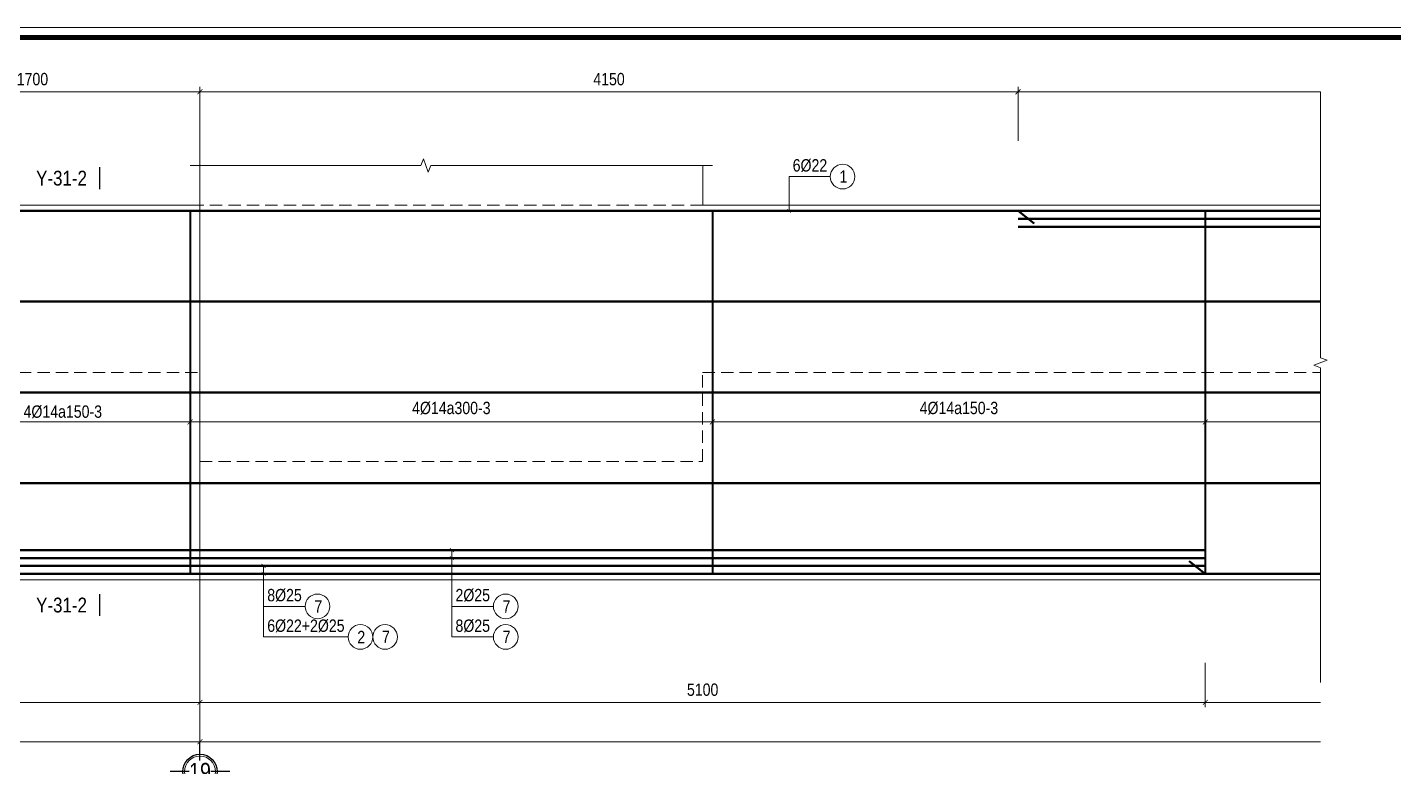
# Model space of a CAD drawing. Header units: millimetres. Extents: x 3014920 to 3563667, y -1638653 to -1356471.
# Drawn here: x 3443658 to 3450590, y -1609812 to -1606064 of the extents above; entities that cross this region are included whole.
import ezdxf
from ezdxf.enums import TextEntityAlignment as Align
from ezdxf.xclip import XClip

# ---------------------------------------------------------------- set-up
doc = ezdxf.new("R2010")
doc.units = ezdxf.units.MM
doc.header["$MEASUREMENT"] = 0
doc.header["$XCLIPFRAME"] = 0
doc.header["$PDMODE"] = 2
for name, pattern in [('6 TANG DIEN HINH 14-15$0$ACAD_ISO10W100', [18, 12, -3, 0, -3]), ('ACAD_ISO04W100', [30, 24, -3, 0, -3]), ('HIDDEN', [0.375, 0.25, -0.125])]:
    doc.linetypes.add(name, pattern=pattern)
doc.layers.get('0').update_dxf_attribs({"lineweight": 9})
doc.layers.get('Defpoints').update_dxf_attribs({"color": 10, "lineweight": 0})
for name, color, linetype, lineweight in [('2', 2, 'Continuous', 20), ('CDAI', 21, 'Continuous', 40), ('CTHEP', 50, 'Continuous', 50), ('DBAO', 90, 'Continuous', 13), ('DGIONG', 130, 'Continuous', 13), ('DMo', 9, 'HIDDEN', 9), ('KTH', 154, 'Continuous', 9), ('Net khuat', 8, 'HIDDEN', 13), ('TEXT', 7, 'Continuous', 15), ('TRUC', 251, 'ACAD_ISO04W100', 9)]:
    doc.layers.add(name, color=color, linetype=linetype, lineweight=lineweight)
doc.layers.add('8', color=8, linetype='Continuous')
doc.styles.add('HELVECONDENSE', font='VHELVCN_0.TTF')
doc.styles.add('Star-HelCon', font='VHELVCN_0.TTF')
doc.styles.add('TTP-HelCon', font='VHELVCN_0.TTF')
doc.styles.add('VNI-HELVE-CONDENSE', font='VHELVCN_0.TTF')
doc.dimstyles.new('kc-25', dxfattribs={"dimtxt": 62.5, "dimasz": 20, "dimexe": 20, "dimexo": 50, "dimgap": 25, "dimtad": 3, "dimdec": 0, "dimzin": 0, "dimdsep": 46, "dimtxsty": 'VNI-HELVE-CONDENSE', "dimblk": 'DIM', "dimcen": 2.5, "dimclrd": 256, "dimclre": 154, "dimclrt": 7, "dimaunit": 1, "dimadec": 0, "dimazin": 0, "dimtfac": 1, "dimtdec": 0, "dimtix": 1, "dimtmove": 0, "dimatfit": 3, "dimldrblk": 'DOT', "dimfxl": 1, "dimtolj": 1, "dimtzin": 0, "dimarcsym": 0})
doc.dimstyles.new('TTP-25', dxfattribs={"dimscale": 25, "dimtxt": 2.5, "dimasz": 1, "dimexe": 1, "dimexo": 1, "dimgap": 0.09, "dimtad": 0, "dimdec": 4, "dimrnd": 1, "dimzin": 9, "dimdsep": 46, "dimtxsty": 'TTP-HelCon', "dimblk": 'ARCHTICK', "dimcen": 0.09, "dimdle": 1.5, "dimclrd": 256, "dimclre": 256, "dimclrt": 7, "dimadec": 0, "dimazin": 0, "dimtfac": 1, "dimtdec": 4, "dimtmove": 0, "dimatfit": 3, "dimldrblk": 'ARCHTICK', "dimfxl": 1, "dimtvp": 1, "dimtolj": 1, "dimtzin": 0, "dimarcsym": 0})

# ---------------------------------------------------------------- blocks, each defined once
blk = doc.blocks.new('2Y-30')
at = {"layer": 'CTHEP'}
for p, q in [((49527.12206, -515), (4760.76516, -515)), ((49527.12206, -900), (4760.76516, -900)), ((49527.12206, -1385), (4760.76516, -1385))]:
    blk.add_line(p, q, dxfattribs=at)
for points in [[(4707.31066, -529.99859), (4707.31066, -30), (49599.99998, -30)], [(4712.18589, -1870), (49569.99999, -1870), (49569.99999, -1170)]]:
    blk.add_lwpolyline(points, dxfattribs=at)
at = {"layer": 'DBAO', "linetype": 'Continuous'}
blk.add_line((4666.37048, -1900), (49599.99998, -1900), dxfattribs=at)
blk = doc.blocks.new('_ArchTick')
at = {"color": 0, "linetype": 'ByBlock', "const_width": 0.15}
blk.add_lwpolyline([(-0.5, -0.5), (0.5, 0.5)], dxfattribs=at)
blk = doc.blocks.new('*D2009')
at = {"layer": 'Defpoints', "color": 0, "transparency": 16777216}
for p in [(2624656.2, -2245633.2), (2633656.2, -2245633.2), (2624656.2, -2246058.2)]:
    blk.add_point(p, dxfattribs=at)
at = {"layer": 'KTH', "lineweight": -2, "transparency": 16777216}
for p, q in [((2624656.2, -2245658.2), (2624656.2, -2246083.2)), ((2633656.2, -2245658.2), (2633656.2, -2246083.2)), ((2633693.7, -2246058.2), (2624618.7, -2246058.2))]:
    blk.add_line(p, q, dxfattribs=at)
at = {"layer": 'KTH', "lineweight": -2, "transparency": 16777216, "xscale": 25, "yscale": 25, "zscale": 25, "rotation": 180}
blk.add_blockref('_ArchTick', (2624656.2, -2246058.2), dxfattribs=at)
at = {"layer": 'KTH', "lineweight": -2, "transparency": 16777216, "xscale": 25, "yscale": 25, "zscale": 25}
blk.add_blockref('_ArchTick', (2633656.2, -2246058.2), dxfattribs=at)
at = {"layer": 'KTH', "color": 7, "transparency": 16777216, "insert": (2629156.2, -2245994.3), "char_height": 62.5, "attachment_point": 5, "style": 'TTP-HelCon'}
blk.add_mtext('\\A1;9000', dxfattribs=at)
blk = doc.blocks.new('dau truc')
blk.add_circle((0, 0), 180)
at = {"layer": '8'}
for p, q in [((0, 127), (0, 345)), ((-127, 0), (-345, 0)), ((0, -345), (0, -127)), ((345, 0), (127, 0))]:
    blk.add_line(p, q, dxfattribs=at)
blk.add_circle((0, 0), 200, dxfattribs=at)
at = {"layer": 'TEXT', "style": 'HELVECONDENSE'}
blk.add_attdef('A', text='', height=233, dxfattribs=at).set_placement((0, 0), align=Align.MIDDLE)
blk = doc.blocks.new('*D2018')
at = {"layer": 'Defpoints', "color": 0, "transparency": 16777216}
for p in [(2631456.2, -2244239.6), (2633606.2, -2244239.6), (2631456.2, -2244436.7)]:
    blk.add_point(p, dxfattribs=at)
at = {"layer": 'KTH', "lineweight": -2, "transparency": 16777216}
for p, q in [((2631456.2, -2244264.6), (2631456.2, -2244461.7)), ((2633606.2, -2244264.6), (2633606.2, -2244461.7)), ((2633643.7, -2244436.7), (2631418.7, -2244436.7))]:
    blk.add_line(p, q, dxfattribs=at)
at = {"layer": 'KTH', "lineweight": -2, "transparency": 16777216, "xscale": 25, "yscale": 25, "zscale": 25, "rotation": 180}
blk.add_blockref('_ArchTick', (2631456.2, -2244436.7), dxfattribs=at)
at = {"layer": 'KTH', "lineweight": -2, "transparency": 16777216, "xscale": 25, "yscale": 25, "zscale": 25}
blk.add_blockref('_ArchTick', (2633606.2, -2244436.7), dxfattribs=at)
at = {"layer": 'KTH', "color": 7, "transparency": 16777216, "insert": (2632960.2, -2244385.3), "char_height": 62.5, "attachment_point": 5, "style": 'TTP-HelCon'}
blk.add_mtext('\\A1;4Þ14a150-3', dxfattribs=at)
blk = doc.blocks.new('*D2019')
at = {"layer": 'Defpoints', "color": 0, "transparency": 16777216}
for p in [(2633656.2, -2242762.7), (2631956.2, -2243036.7), (2633656.2, -2243036.7)]:
    blk.add_point(p, dxfattribs=at)
at = {"layer": 'KTH', "lineweight": -2, "transparency": 16777216}
for p, q in [((2631918.7, -2242762.7), (2633693.7, -2242762.7)), ((2631956.2, -2243011.7), (2631956.2, -2242737.7)), ((2633656.2, -2243011.7), (2633656.2, -2242737.7))]:
    blk.add_line(p, q, dxfattribs=at)
at = {"layer": 'KTH', "lineweight": -2, "transparency": 16777216, "xscale": 25, "yscale": 25, "zscale": 25, "rotation": 180}
blk.add_blockref('_ArchTick', (2631956.2, -2242762.7), dxfattribs=at)
at = {"layer": 'KTH', "lineweight": -2, "transparency": 16777216, "xscale": 25, "yscale": 25, "zscale": 25}
blk.add_blockref('_ArchTick', (2633656.2, -2242762.7), dxfattribs=at)
at = {"layer": 'KTH', "color": 7, "transparency": 16777216, "insert": (2632806.2, -2242698.9), "char_height": 62.5, "attachment_point": 5, "style": 'TTP-HelCon'}
blk.add_mtext('\\A1;1700', dxfattribs=at)
blk = doc.blocks.new('*D2020')
at = {"layer": 'Defpoints', "color": 0, "transparency": 16777216}
for p in [(2637806.2, -2242762.7), (2633656.2, -2243036.7), (2637806.2, -2243036.7)]:
    blk.add_point(p, dxfattribs=at)
at = {"layer": 'KTH', "lineweight": -2, "transparency": 16777216}
for p, q in [((2633618.7, -2242762.7), (2637843.7, -2242762.7)), ((2633656.2, -2243011.7), (2633656.2, -2242737.7)), ((2637806.2, -2243011.7), (2637806.2, -2242737.7))]:
    blk.add_line(p, q, dxfattribs=at)
at = {"layer": 'KTH', "lineweight": -2, "transparency": 16777216, "xscale": 25, "yscale": 25, "zscale": 25, "rotation": 180}
blk.add_blockref('_ArchTick', (2633656.2, -2242762.7), dxfattribs=at)
at = {"layer": 'KTH', "lineweight": -2, "transparency": 16777216, "xscale": 25, "yscale": 25, "zscale": 25}
blk.add_blockref('_ArchTick', (2637806.2, -2242762.7), dxfattribs=at)
at = {"layer": 'KTH', "color": 7, "transparency": 16777216, "insert": (2635731.2, -2242698.9), "char_height": 62.5, "attachment_point": 5, "style": 'TTP-HelCon'}
blk.add_mtext('\\A1;4150', dxfattribs=at)
blk = doc.blocks.new('*D2021')
at = {"layer": 'Defpoints', "color": 0, "transparency": 16777216}
for p in [(2637806.2, -2242762.7), (2637806.2, -2243036.7), (2644306.2, -2243036.7)]:
    blk.add_point(p, dxfattribs=at)
at = {"layer": 'KTH', "lineweight": -2, "transparency": 16777216}
for p, q in [((2644343.7, -2242762.7), (2637768.7, -2242762.7)), ((2637806.2, -2243011.7), (2637806.2, -2242737.7)), ((2644306.2, -2243011.7), (2644306.2, -2242737.7))]:
    blk.add_line(p, q, dxfattribs=at)
at = {"layer": 'KTH', "lineweight": -2, "transparency": 16777216, "xscale": 25, "yscale": 25, "zscale": 25, "rotation": 180}
blk.add_blockref('_ArchTick', (2637806.2, -2242762.7), dxfattribs=at)
at = {"layer": 'KTH', "lineweight": -2, "transparency": 16777216, "xscale": 25, "yscale": 25, "zscale": 25}
blk.add_blockref('_ArchTick', (2644306.2, -2242762.7), dxfattribs=at)
at = {"layer": 'KTH', "color": 7, "transparency": 16777216, "insert": (2641056.2, -2242698.9), "char_height": 62.5, "attachment_point": 5, "style": 'TTP-HelCon'}
blk.add_mtext('\\A1;6500', dxfattribs=at)
blk = doc.blocks.new('*D2022')
at = {"layer": 'Defpoints', "color": 0, "transparency": 16777216}
for p in [(2638756.2, -2244239.6), (2643356.2, -2244239.6), (2638756.2, -2244436.7)]:
    blk.add_point(p, dxfattribs=at)
at = {"layer": 'KTH', "lineweight": -2, "transparency": 16777216}
for p, q in [((2638756.2, -2244264.6), (2638756.2, -2244461.7)), ((2643356.2, -2244264.6), (2643356.2, -2244461.7)), ((2643393.7, -2244436.7), (2638718.7, -2244436.7))]:
    blk.add_line(p, q, dxfattribs=at)
at = {"layer": 'KTH', "lineweight": -2, "transparency": 16777216, "xscale": 25, "yscale": 25, "zscale": 25, "rotation": 180}
blk.add_blockref('_ArchTick', (2638756.2, -2244436.7), dxfattribs=at)
at = {"layer": 'KTH', "lineweight": -2, "transparency": 16777216, "xscale": 25, "yscale": 25, "zscale": 25}
blk.add_blockref('_ArchTick', (2643356.2, -2244436.7), dxfattribs=at)
at = {"layer": 'KTH', "color": 7, "transparency": 16777216, "insert": (2641056.2, -2244366.8), "char_height": 62.5, "attachment_point": 5, "style": 'TTP-HelCon'}
blk.add_mtext('\\A1;4Þ14a300-3', dxfattribs=at)
blk = doc.blocks.new('DIM')
h = blk.add_hatch(color=1)
h.paths.add_polyline_path([(0.49, 0.29, 1), (0.29, 0.49), (-0.19, 0), (0.19, 0)])
h.paths.add_polyline_path([(0.19, 0), (-0.19, 0), (-0.49, -0.29, 1), (-0.29, -0.49)])
at = {"color": 9}
for p, q in [((-0.19, 0), (-1.5, 0)), ((0.19, 0), (1.5, 0))]:
    blk.add_line(p, q, dxfattribs=at)
at = {"color": 1}
for p, q in [((-0.49, -0.29), (0.29, 0.49)), ((-0.29, -0.49), (0.49, 0.29)), ((-0.19, 0), (0.19, 0))]:
    blk.add_line(p, q, dxfattribs=at)
blk.add_arc((-0.39, -0.39), 0.138, 135, 315, dxfattribs=at)
blk = doc.blocks.new('*D2024')
at = {"layer": 'Defpoints', "color": 0, "transparency": 16777216}
for p in [(2631456.2, -2245633.2), (2633656.2, -2245633.2), (2631456.2, -2245858.2)]:
    blk.add_point(p, dxfattribs=at)
at = {"layer": 'KTH', "lineweight": -2, "transparency": 16777216}
for p, q in [((2631456.2, -2245658.2), (2631456.2, -2245883.2)), ((2633656.2, -2245658.2), (2633656.2, -2245883.2)), ((2633693.7, -2245858.2), (2631418.7, -2245858.2))]:
    blk.add_line(p, q, dxfattribs=at)
at = {"layer": 'KTH', "lineweight": -2, "transparency": 16777216, "xscale": 25, "yscale": 25, "zscale": 25, "rotation": 180}
blk.add_blockref('_ArchTick', (2631456.2, -2245858.2), dxfattribs=at)
at = {"layer": 'KTH', "lineweight": -2, "transparency": 16777216, "xscale": 25, "yscale": 25, "zscale": 25}
blk.add_blockref('_ArchTick', (2633656.2, -2245858.2), dxfattribs=at)
at = {"layer": 'KTH', "color": 7, "transparency": 16777216, "insert": (2632556.2, -2245794.4), "char_height": 62.5, "attachment_point": 5, "style": 'TTP-HelCon'}
blk.add_mtext('\\A1;2200', dxfattribs=at)
blk = doc.blocks.new('*D2025')
at = {"layer": 'Defpoints', "color": 0, "transparency": 16777216}
for p in [(2633656.2, -2245633.2), (2638756.2, -2245633.2), (2638756.2, -2245858.2)]:
    blk.add_point(p, dxfattribs=at)
at = {"layer": 'KTH', "lineweight": -2, "transparency": 16777216}
for p, q in [((2633656.2, -2245658.2), (2633656.2, -2245883.2)), ((2638756.2, -2245658.2), (2638756.2, -2245883.2)), ((2633618.7, -2245858.2), (2638793.7, -2245858.2))]:
    blk.add_line(p, q, dxfattribs=at)
at = {"layer": 'KTH', "lineweight": -2, "transparency": 16777216, "xscale": 25, "yscale": 25, "zscale": 25, "rotation": 180}
blk.add_blockref('_ArchTick', (2633656.2, -2245858.2), dxfattribs=at)
at = {"layer": 'KTH', "lineweight": -2, "transparency": 16777216, "xscale": 25, "yscale": 25, "zscale": 25}
blk.add_blockref('_ArchTick', (2638756.2, -2245858.2), dxfattribs=at)
at = {"layer": 'KTH', "color": 7, "transparency": 16777216, "insert": (2636206.2, -2245794.4), "char_height": 62.5, "attachment_point": 5, "style": 'TTP-HelCon'}
blk.add_mtext('\\A1;5100', dxfattribs=at)
blk = doc.blocks.new('*D2026')
at = {"layer": 'Defpoints', "color": 0, "transparency": 16777216}
for p in [(2638756.2, -2245633.2), (2643356.2, -2245633.2), (2643356.2, -2245858.2)]:
    blk.add_point(p, dxfattribs=at)
at = {"layer": 'KTH', "lineweight": -2, "transparency": 16777216}
for p, q in [((2638756.2, -2245658.2), (2638756.2, -2245883.2)), ((2643356.2, -2245658.2), (2643356.2, -2245883.2)), ((2638718.7, -2245858.2), (2643393.7, -2245858.2))]:
    blk.add_line(p, q, dxfattribs=at)
at = {"layer": 'KTH', "lineweight": -2, "transparency": 16777216, "xscale": 25, "yscale": 25, "zscale": 25, "rotation": 180}
blk.add_blockref('_ArchTick', (2638756.2, -2245858.2), dxfattribs=at)
at = {"layer": 'KTH', "lineweight": -2, "transparency": 16777216, "xscale": 25, "yscale": 25, "zscale": 25}
blk.add_blockref('_ArchTick', (2643356.2, -2245858.2), dxfattribs=at)
at = {"layer": 'KTH', "color": 7, "transparency": 16777216, "insert": (2641056.2, -2245794.4), "char_height": 62.5, "attachment_point": 5, "style": 'TTP-HelCon'}
blk.add_mtext('\\A1;4600', dxfattribs=at)
blk = doc.blocks.new('*D2027')
at = {"layer": 'Defpoints', "color": 0, "transparency": 16777216}
for p in [(2633656.2, -2245633.2), (2645506.1, -2245633.2), (2645506.1, -2246058.2)]:
    blk.add_point(p, dxfattribs=at)
at = {"layer": 'KTH', "lineweight": -2, "transparency": 16777216}
for p, q in [((2633656.2, -2245658.2), (2633656.2, -2246083.2)), ((2645506.1, -2245658.2), (2645506.1, -2246083.2)), ((2633618.7, -2246058.2), (2645543.6, -2246058.2))]:
    blk.add_line(p, q, dxfattribs=at)
at = {"layer": 'KTH', "lineweight": -2, "transparency": 16777216, "xscale": 25, "yscale": 25, "zscale": 25, "rotation": 180}
blk.add_blockref('_ArchTick', (2633656.2, -2246058.2), dxfattribs=at)
at = {"layer": 'KTH', "lineweight": -2, "transparency": 16777216, "xscale": 25, "yscale": 25, "zscale": 25}
blk.add_blockref('_ArchTick', (2645506.1, -2246058.2), dxfattribs=at)
at = {"layer": 'KTH', "color": 7, "transparency": 16777216, "insert": (2639581.1, -2245994.3), "char_height": 62.5, "attachment_point": 5, "style": 'TTP-HelCon'}
blk.add_mtext('\\A1;11850', dxfattribs=at)
blk = doc.blocks.new('*D2028')
at = {"layer": 'Defpoints', "color": 0, "transparency": 16777216}
for p in [(2636256.2, -2244264.6), (2638756.2, -2244239.6), (2636256.2, -2244436.7)]:
    blk.add_point(p, dxfattribs=at)
at = {"layer": 'KTH', "lineweight": -2, "transparency": 16777216}
for p, q in [((2636256.2, -2244289.6), (2636256.2, -2244461.7)), ((2638756.2, -2244264.6), (2638756.2, -2244461.7)), ((2638793.7, -2244436.7), (2636218.7, -2244436.7))]:
    blk.add_line(p, q, dxfattribs=at)
at = {"layer": 'KTH', "lineweight": -2, "transparency": 16777216, "xscale": 25, "yscale": 25, "zscale": 25, "rotation": 180}
blk.add_blockref('_ArchTick', (2636256.2, -2244436.7), dxfattribs=at)
at = {"layer": 'KTH', "lineweight": -2, "transparency": 16777216, "xscale": 25, "yscale": 25, "zscale": 25}
blk.add_blockref('_ArchTick', (2638756.2, -2244436.7), dxfattribs=at)
at = {"layer": 'KTH', "color": 7, "transparency": 16777216, "insert": (2637506.2, -2244366.8), "char_height": 62.5, "attachment_point": 5, "style": 'TTP-HelCon'}
blk.add_mtext('\\A1;4Þ14a150-3', dxfattribs=at)
blk = doc.blocks.new('MC')
at = {"layer": 'CTHEP', "const_width": 10, "elevation": 0}
blk.add_lwpolyline([(36.4, 150), (36.4, 0)], dxfattribs=at)
at = {"layer": 'TEXT', "style": 'TTP-HelCon'}
blk.add_attdef('A', text='', height=100, dxfattribs=at).set_placement((-50, 25.5), align=Align.RIGHT)
blk = doc.blocks.new('*D2035')
at = {"layer": 'Defpoints', "color": 0, "transparency": 16777216}
for p in [(2633606.2, -2244239.6), (2636256.2, -2244239.6), (2633606.2, -2244436.7)]:
    blk.add_point(p, dxfattribs=at)
at = {"layer": 'KTH', "lineweight": -2, "transparency": 16777216}
for p, q in [((2633606.2, -2244264.6), (2633606.2, -2244461.7)), ((2636256.2, -2244264.6), (2636256.2, -2244461.7)), ((2636293.7, -2244436.7), (2633568.7, -2244436.7))]:
    blk.add_line(p, q, dxfattribs=at)
at = {"layer": 'KTH', "lineweight": -2, "transparency": 16777216, "xscale": 25, "yscale": 25, "zscale": 25, "rotation": 180}
blk.add_blockref('_ArchTick', (2633606.2, -2244436.7), dxfattribs=at)
at = {"layer": 'KTH', "lineweight": -2, "transparency": 16777216, "xscale": 25, "yscale": 25, "zscale": 25}
blk.add_blockref('_ArchTick', (2636256.2, -2244436.7), dxfattribs=at)
at = {"layer": 'KTH', "color": 7, "transparency": 16777216, "insert": (2634931.2, -2244366.8), "char_height": 62.5, "attachment_point": 5, "style": 'TTP-HelCon'}
blk.add_mtext('\\A1;4Þ14a300-3', dxfattribs=at)
blk = doc.blocks.new('CHG_XX_Khung ten')
blk.add_lwpolyline([(15, 579), (826, 579), (826, 15), (15, 15)], close=True)
at = {"color": 4, "linetype": 'Continuous', "const_width": 1}
blk.add_lwpolyline([(17, 577), (824, 577), (824, 17), (17, 17)], close=True, dxfattribs=at)
blk = doc.blocks.new('2Y-31')
at = {"layer": 'CDAI'}
for points in [[(2633606.1536, -2243366.74358), (2633606.1536, -2245206.74357)], [(2636256.15284, -2243366.74358), (2636256.15284, -2245206.74357)], [(2638756.15284, -2243366.74358), (2638756.15284, -2245206.74357)]]:
    blk.add_lwpolyline(points, dxfattribs=at)
at = {"layer": 'CTHEP'}
for p, q in [((2637887.57873, -2243431.26907), (2637806.15284, -2243366.74358)), ((2646176.14632, -2243826.74357), (2624710.69558, -2243826.74358)), ((2646176.14632, -2244286.74357), (2624710.69558, -2244286.74358)), ((2646176.14632, -2244746.74357), (2624710.69558, -2244746.74357)), ((2638674.72694, -2245142.21808), (2638756.15284, -2245206.74358)), ((2624680.69558, -2245206.74357), (2646176.14632, -2245206.74357))]:
    blk.add_line(p, q, dxfattribs=at)
for points in [[(2624680.69558, -2244166.74357), (2624680.69558, -2243366.74357), (2646146.14632, -2243366.74358), (2646146.14632, -2244166.74358)], [(2637806.15284, -2243406.74357), (2644306.15382, -2243406.74358)], [(2637806.15284, -2243446.74357), (2644306.15382, -2243446.74358)], [(2631456.1536, -2245086.74358), (2638756.15284, -2245086.74358)], [(2631456.1536, -2245126.74358), (2638756.15284, -2245126.74358)], [(2631456.1536, -2245166.74358), (2638756.15284, -2245166.74358)]]:
    blk.add_lwpolyline(points, dxfattribs=at)
at = {"layer": 'DBAO', "linetype": 'Continuous'}
for p, q in [((2633656.15382, -2243136.74357), (2633656.15382, -2243336.74357)), ((2636206.36216, -2243136.74357), (2636206.36216, -2243336.74357)), ((2631956.1536, -2243336.74357), (2633656.1536, -2243336.74357)), ((2636206.36216, -2243336.74357), (2645906.15382, -2243336.74357))]:
    blk.add_line(p, q, dxfattribs=at)
at = {"layer": 'DBAO', "linetype": 'Continuous', "flags": 128}
blk.add_lwpolyline([(2646206.14632, -2243336.74357), (2646206.14632, -2245236.74357), (2624656.15382, -2245236.74357)], dxfattribs=at)
at = {"layer": 'DGIONG', "linetype": 'Continuous', "flags": 128}
blk.add_lwpolyline([(2636256.36216, -2243136.74357), (2634826.93604, -2243136.74357), (2634814.43604, -2243171.08704), (2634789.43604, -2243102.40011), (2634776.93604, -2243136.74357), (2633606.15382, -2243136.74357)], dxfattribs=at)
at = {"layer": 'DGIONG'}
for centre in [(2636915.95127, -2243192.81624), (2634252.34658, -2245371.68641), (2635207.19367, -2245371.68641), (2634470.23608, -2245526.66741), (2634595.23608, -2245526.66741), (2635207.19358, -2245526.66741)]:
    blk.add_circle(centre, 62.5, dxfattribs=at)
at = {"layer": 'Net khuat', "ltscale": 250}
for p, q in [((2636206.36216, -2243336.74357), (2633656.1536, -2243336.74357)), ((2636206.15262, -2243336.74357), (2636206.16012, -2243336.74357)), ((2624956.14632, -2244186.74358), (2633656.1536, -2244186.74358)), ((2633656.1536, -2244186.74358), (2633656.1536, -2244636.74357)), ((2636206.15685, -2244186.74358), (2645506.14631, -2244186.74358)), ((2636206.15685, -2244636.74357), (2636206.15685, -2244186.74358)), ((2633656.1536, -2244636.74357), (2636206.15685, -2244636.74357))]:
    blk.add_line(p, q, dxfattribs=at)
at = {"layer": 'TRUC', "linetype": '6 TANG DIEN HINH 14-15$0$ACAD_ISO10W100', "ltscale": 1250}
blk.add_lwpolyline([(2633656.1536, -2242754.94042), (2633656.1536, -2245895.38501)], dxfattribs=at)
at = {"xscale": 0.75, "yscale": 0.75, "zscale": 0.75}
blk.add_blockref('MC', (2633120.17621, -2243257.23733), dxfattribs=at).add_auto_attribs({'A': 'Y-31-2'})
ref = blk.add_blockref('MC', (2633120.17621, -2245308.30162), dxfattribs=dict(xscale=-0.75, yscale=0.75, zscale=0.75, rotation=180))
ref.add_attrib('A', 'Y-31-2', dxfattribs={"layer": 'TEXT', "height": 75, "style": 'TTP-HelCon'}).set_placement((2633082.67621, -2245402.43205), align=Align.RIGHT)
at = {"layer": '2', "ltscale": 300}
ref = blk.add_blockref('dau truc', (2633656.1536, -2246209.03161), dxfattribs=dict(at, xscale=0.436713129747659, yscale=0.436713129747659, zscale=0.436713129747659))
ref.add_attrib('A', '19', dxfattribs={"layer": 'TEXT', "height": 87.5, "style": 'HELVECONDENSE'}).set_placement((2633656.1536, -2246209.03161), align=Align.MIDDLE)
at = {"layer": 'TEXT', "style": 'TTP-HelCon'}
blk.add_text('6Þ22', height=62.5, dxfattribs=at).set_placement((2636662.96304, -2243166.9633, 0))
at = {"layer": 'TEXT', "style": 'Star-HelCon'}
for s, p in [('1', (2636920.11794, -2243192.81624)), ('7', (2634256.51324, -2245371.68641)), ('7', (2635211.36034, -2245371.68641)), ('2', (2634474.40274, -2245526.66741)), ('7', (2634599.40274, -2245526.66741)), ('7', (2635211.36024, -2245526.66741))]:
    blk.add_text(s, height=62.5, dxfattribs=at).set_placement(p, align=Align.MIDDLE)
at = {"layer": 'TEXT', "color": 1, "style": 'TTP-HelCon'}
for s, p in [('8Þ25', (2633997.4282, -2245345.83347, 0)), ('2Þ25', (2634952.27529, -2245345.83347, 0)), ('6Þ22+2Þ25', (2633997.4282, -2245500.81447, 0)), ('8Þ25', (2634952.2752, -2245500.81447, 0))]:
    blk.add_text(s, height=62.5, dxfattribs=at).set_placement(p)
at = {"layer": 'KTH'}
for base, p1, p2, picture, middle in [((2633656.1536, -2242762.73897), (2631956.1536, -2243036.74357), (2633656.1536, -2243036.74357), '*D2019', (2632806.1536, -2242698.90563)), ((2637806.15284, -2242762.73897), (2633656.1536, -2243036.74357), (2637806.15284, -2243036.74357), '*D2020', (2635731.15322, -2242698.90563)), ((2631456.1536, -2245858.21134), (2633656.1536, -2245633.21134), (2631456.1536, -2245633.21134), '*D2024', (2632556.1536, -2245794.378)), ((2645506.14468, -2246058.16707), (2633656.1536, -2245633.21134), (2645506.14468, -2245633.21134), '*D2027', (2639581.14914, -2245994.33374))]:
    dim = blk.add_linear_dim(base=base, p1=p1, p2=p2, angle=180, dimstyle='TTP-25', override={"dimtmove": 1}, dxfattribs=at)
    dim.commit()
    dim.dimension.update_dxf_attribs({"geometry": picture, "text_midpoint": middle})
for base, p1, p2, picture, middle in [((2637806.15284, -2242762.73897), (2644306.15382, -2243036.74357), (2637806.15284, -2243036.74357), '*D2021', (2641056.15333, -2242698.90563)), ((2624656.15382, -2246058.16707), (2633656.1536, -2245633.21134), (2624656.15382, -2245633.21134), '*D2009', (2629156.15371, -2245994.33374)), ((2638756.15284, -2245858.21134), (2633656.1536, -2245633.21134), (2638756.15284, -2245633.21134), '*D2025', (2636206.15322, -2245794.378)), ((2643356.15382, -2245858.21134), (2638756.15284, -2245633.21134), (2643356.15382, -2245633.21134), '*D2026', (2641056.15333, -2245794.378))]:
    dim = blk.add_linear_dim(base=base, p1=p1, p2=p2, dimstyle='TTP-25', override={"dimtmove": 1}, dxfattribs=at)
    dim.commit()
    dim.dimension.update_dxf_attribs({"geometry": picture, "text_midpoint": middle})
dim = blk.add_linear_dim(base=(2631456.1536, -2244436.74358), p1=(2633606.1536, -2244239.60691), p2=(2631456.1536, -2244239.60691), angle=180, text='4Þ14a150-3', dimstyle='TTP-25', override={"dimtmove": 1}, dxfattribs=at)
dim.commit()
dim.dimension.update_dxf_attribs({"geometry": '*D2018', "text_midpoint": (2632960.18339, -2244455.24001), "dimtype": 160})
for base, p1, p2, text, picture, middle in [((2633606.1536, -2244436.74358), (2636256.15284, -2244239.60691), (2633606.1536, -2244239.60691), '4Þ14a300-3', '*D2035', (2634931.15322, -2244366.82691)), ((2636256.15284, -2244436.74358), (2638756.15284, -2244239.60691), (2636256.15284, -2244264.60691), '4Þ14a150-3', '*D2028', (2637506.15284, -2244366.82691)), ((2638756.15284, -2244436.74358), (2643356.15382, -2244239.60691), (2638756.15284, -2244239.60691), '4Þ14a300-3', '*D2022', (2641056.15333, -2244366.82691))]:
    dim = blk.add_linear_dim(base=base, p1=p1, p2=p2, angle=180, text=text, dimstyle='TTP-25', override={"dimtmove": 1}, dxfattribs=at)
    dim.commit()
    dim.dimension.update_dxf_attribs({"geometry": picture, "text_midpoint": middle})
at = {"layer": 'DGIONG'}
for points in [[(2636644.45127, -2243366.74358), (2636644.45101, -2243192.81624), (2636853.45127, -2243192.81624)], [(2634933.76348, -2245126.74358), (2634933.76317, -2245526.66741), (2635144.69358, -2245526.66741)], [(2634933.76352, -2245086.74358), (2634933.76326, -2245371.68641), (2635144.69367, -2245371.68641)], [(2633978.91653, -2245166.74358), (2633978.91617, -2245371.68641), (2634189.84658, -2245371.68641)], [(2633978.91648, -2245206.74357), (2633978.91617, -2245526.66741), (2634407.73608, -2245526.66741)]]:
    blk.add_leader(points, dimstyle='kc-25', override={"dimtad": 0, "dimldrblk": 'ArchTick', "dimfxl": 100, "dimarcsym": 1}, dxfattribs=at)

msp = doc.modelspace()

# ---------------------------------------------------------------- linework, layer by layer
at = {"layer": 'DGIONG', "linetype": 'Continuous', "elevation": 0, "flags": 128}
msp.add_lwpolyline([(3450218.28145, -1609386.10557), (3450218.28155, -1607789.68207), (3450183.93808, -1607777.18207), (3450252.62502, -1607752.18207), (3450218.28155, -1607739.68207), (3450218.28144, -1606390.67746)], dxfattribs=at)

# ---------------------------------------------------------------- block references
at = {"layer": 'DGIONG', "color": 5}
ref = msp.add_blockref('2Y-30', (3407634.11996, -1606904.57455), dxfattribs=at)
XClip(ref).set_block_clipping_path([(3944.5801334158, -3552.9210572469), (20857.4920902411, 1110.749881407)])
at = {"layer": 'DMo'}
ref = msp.add_blockref('2Y-31', (810877.9783, 636372.06151), dxfattribs=at)
XClip(ref).set_block_clipping_path([(2622413.497385622, -2246553.0165097592), (2639340.3031478743, -2242487.8490808471)])

# ---------------------------------------------------------------- next in the draw order: block references
at = {"color": 5, "xscale": 25.92478421704392, "yscale": 25.92478421704392, "zscale": 25.92478421704392}
msp.add_blockref('CHG_XX_Khung ten', (3432850.75435, -1621074.38806), dxfattribs=at)

doc.saveas('drawing.dxf')
